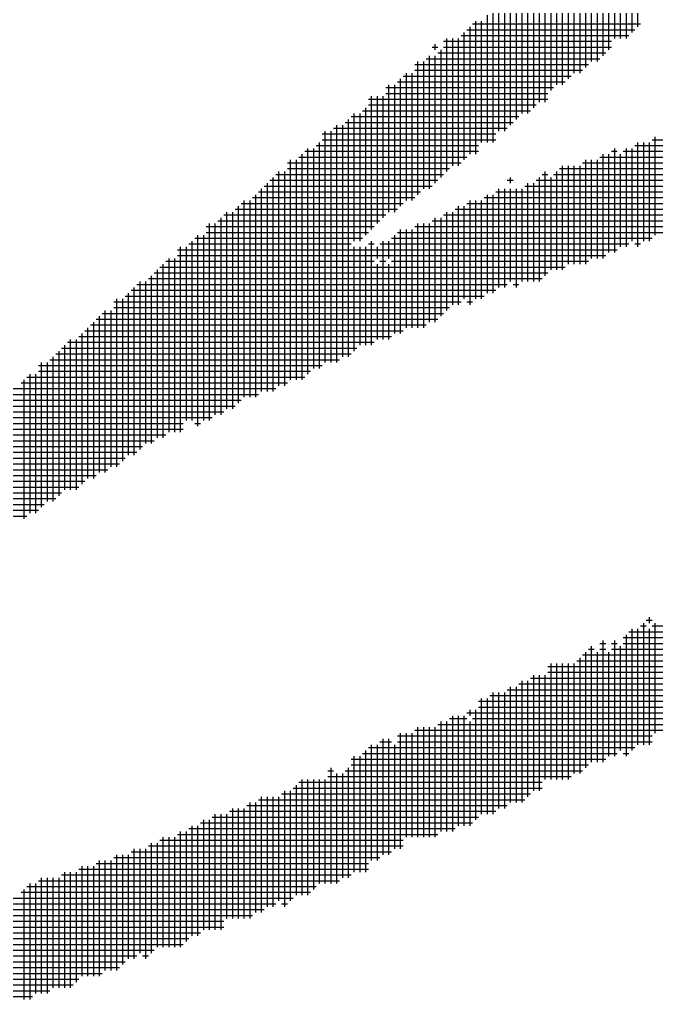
# Model space of a CAD drawing. Header units: feet. Extents: x 0 to 1079770, y 0 to 240000.
# Drawn here: x 971260 to 971602, y 14320 to 14846 of the extents above; entities that cross this region are included whole.
import ezdxf

# ---------------------------------------------------------------- set-up
doc = ezdxf.new("R2010")
doc.units = ezdxf.units.FT
doc.header["$LTSCALE"] = 2200
doc.header["$MEASUREMENT"] = 0
doc.layers.add('CX-MISC', color=2, linetype='CONTINUOUS')

msp = doc.modelspace()

# ---------------------------------------------------------------- linework, layer by layer
at = {"layer": 'CX-MISC'}
for p, q in [((971585.97, 14910.5), (971585.97, 14835.85)), ((971589.08, 14910.5), (971589.08, 14838.96)), ((971592.19, 14913.61), (971592.19, 14842.07)), ((971576.64, 14904.28), (971576.64, 14829.63)), ((971579.75, 14904.28), (971579.75, 14835.85)), ((971582.86, 14904.28), (971582.86, 14835.85)), ((971570.42, 14898.06), (971570.42, 14823.41)), ((971573.53, 14898.06), (971573.53, 14826.52)), ((971561.08, 14888.73), (971561.08, 14817.19)), ((971564.2, 14891.84), (971564.2, 14820.3)), ((971567.31, 14891.84), (971567.31, 14823.41)), ((971554.86, 14885.62), (971554.86, 14814.08)), ((971557.97, 14885.62), (971557.97, 14817.19)), ((971548.64, 14879.4), (971548.64, 14810.97)), ((971551.75, 14879.4), (971551.75, 14810.97)), ((971539.31, 14873.18), (971539.31, 14801.64)), ((971542.42, 14873.18), (971542.42, 14801.64)), ((971545.53, 14876.29), (971545.53, 14807.86)), ((971533.09, 14866.96), (971533.09, 14795.42)), ((971536.2, 14866.96), (971536.2, 14798.53)), ((971529.98, 14863.84), (971529.98, 14795.42)), ((971520.65, 14857.62), (971520.65, 14786.08)), ((971523.76, 14860.73), (971523.76, 14789.2)), ((971526.87, 14857.62), (971526.87, 14792.31)), ((971514.43, 14851.4), (971514.43, 14779.86)), ((971517.54, 14854.51), (971517.54, 14786.08)), ((971511.32, 14848.29), (971511.32, 14779.86)), ((971500.43, 14840.52), (971590.63, 14840.52)), ((971501.99, 14842.07), (971501.99, 14773.64)), ((971503.54, 14843.63), (971593.74, 14843.63)), ((971505.1, 14845.18), (971505.1, 14773.64)), ((971508.21, 14845.18), (971508.21, 14779.86)), ((971489.55, 14835.85), (971489.55, 14764.31)), ((971492.66, 14835.85), (971492.66, 14767.42)), ((971495.77, 14835.85), (971495.77, 14767.42)), ((971497.32, 14837.41), (971587.52, 14837.41)), ((971498.88, 14838.96), (971498.88, 14770.53)), ((971481.77, 14831.19), (971484.88, 14831.19)), ((971483.32, 14832.74), (971483.32, 14829.63)), ((971487.99, 14834.3), (971578.19, 14834.3)), ((971487.99, 14831.19), (971578.19, 14831.19)), ((971478.66, 14824.96), (971571.97, 14824.96)), ((971480.21, 14826.52), (971480.21, 14754.98)), ((971483.32, 14826.52), (971483.32, 14758.09)), ((971484.88, 14828.08), (971575.08, 14828.08)), ((971486.44, 14829.63), (971486.44, 14761.2)), ((971472.44, 14821.85), (971565.75, 14821.85)), ((971473.99, 14823.41), (971473.99, 14751.87)), ((971477.1, 14823.41), (971477.1, 14754.98)), ((971464.66, 14814.08), (971464.66, 14745.65)), ((971466.22, 14815.63), (971556.42, 14815.63)), ((971467.77, 14817.19), (971467.77, 14748.76)), ((971470.88, 14817.19), (971470.88, 14748.76)), ((971472.44, 14818.74), (971562.64, 14818.74)), ((971456.89, 14809.41), (971547.09, 14809.41)), ((971458.44, 14810.97), (971458.44, 14742.54)), ((971461.55, 14810.97), (971461.55, 14742.54)), ((971463.11, 14812.52), (971553.31, 14812.52)), ((971449.11, 14804.75), (971449.11, 14733.21)), ((971452.22, 14804.75), (971452.22, 14736.32)), ((971455.33, 14804.75), (971455.33, 14739.43)), ((971456.89, 14806.3), (971543.98, 14806.3)), ((971446, 14798.53), (971446, 14730.1)), ((971447.56, 14803.19), (971543.98, 14803.19)), ((971447.56, 14800.08), (971537.76, 14800.08)), ((971438.22, 14793.86), (971528.43, 14793.86)), ((971439.78, 14795.42), (971439.78, 14726.99)), ((971442.89, 14795.42), (971442.89, 14726.99)), ((971444.44, 14796.97), (971534.65, 14796.97)), ((971428.89, 14787.64), (971522.2, 14787.64)), ((971430.45, 14789.2), (971430.45, 14661.67)), ((971433.56, 14789.2), (971433.56, 14664.78)), ((971435.11, 14790.75), (971525.32, 14790.75)), ((971436.67, 14792.31), (971436.67, 14664.78)), ((971422.67, 14784.53), (971515.98, 14784.53)), ((971424.23, 14786.08), (971424.23, 14661.67)), ((971427.34, 14786.08), (971427.34, 14661.67)), ((971601.52, 14782.97), (971601.52, 14730.1)), ((971419.56, 14778.31), (971506.65, 14778.31)), ((971421.12, 14779.86), (971421.12, 14658.56)), ((971422.67, 14781.42), (971515.98, 14781.42)), ((971590.63, 14778.31), (971771.04, 14778.31)), ((971592.19, 14779.86), (971592.19, 14723.88)), ((971595.3, 14779.86), (971595.3, 14726.99)), ((971598.41, 14779.86), (971598.41, 14726.99)), ((971599.96, 14781.42), (971792.81, 14781.42)), ((971410.23, 14772.09), (971500.43, 14772.09)), ((971411.79, 14773.64), (971411.79, 14652.34)), ((971413.34, 14775.2), (971506.65, 14775.2)), ((971414.9, 14776.75), (971414.9, 14655.45)), ((971418.01, 14776.75), (971418.01, 14658.56)), ((971571.97, 14772.09), (971743.04, 14772.09)), ((971573.53, 14773.64), (971573.53, 14717.66)), ((971576.64, 14773.64), (971576.64, 14720.77)), ((971578.19, 14775.2), (971581.3, 14775.2)), ((971579.75, 14776.75), (971579.75, 14720.77)), ((971582.86, 14773.64), (971582.86, 14723.88)), ((971584.41, 14775.2), (971761.71, 14775.2)), ((971585.97, 14776.75), (971585.97, 14723.88)), ((971589.08, 14776.75), (971589.08, 14726.99)), ((971404.01, 14768.98), (971497.32, 14768.98)), ((971405.56, 14770.53), (971405.56, 14652.34)), ((971408.68, 14770.53), (971408.68, 14652.34)), ((971551.75, 14767.42), (971551.75, 14711.44)), ((971554.86, 14767.42), (971554.86, 14714.55)), ((971557.97, 14767.42), (971557.97, 14714.55)), ((971561.08, 14767.42), (971561.08, 14714.55)), ((971562.64, 14768.98), (971733.71, 14768.98)), ((971564.2, 14770.53), (971564.2, 14714.55)), ((971567.31, 14770.53), (971567.31, 14717.66)), ((971570.42, 14770.53), (971570.42, 14717.66)), ((971397.79, 14762.76), (971487.99, 14762.76)), ((971399.34, 14764.31), (971399.34, 14649.23)), ((971402.45, 14764.31), (971402.45, 14649.23)), ((971404.01, 14765.87), (971491.1, 14765.87)), ((971540.87, 14762.76), (971543.98, 14762.76)), ((971542.42, 14764.31), (971542.42, 14708.32)), ((971547.09, 14762.76), (971708.83, 14762.76)), ((971548.64, 14764.31), (971548.64, 14711.44)), ((971550.2, 14765.87), (971718.16, 14765.87)), ((971391.57, 14756.54), (971481.77, 14756.54)), ((971393.12, 14758.09), (971393.12, 14646.12)), ((971394.68, 14759.65), (971484.88, 14759.65)), ((971396.23, 14761.2), (971396.23, 14646.12)), ((971522.2, 14759.65), (971525.32, 14759.65)), ((971523.76, 14761.2), (971523.76, 14758.09)), ((971531.54, 14756.54), (971683.95, 14756.54)), ((971533.09, 14758.09), (971533.09, 14705.21)), ((971536.2, 14758.09), (971536.2, 14705.21)), ((971537.76, 14759.65), (971696.39, 14759.65)), ((971539.31, 14761.2), (971539.31, 14705.21)), ((971545.53, 14761.2), (971545.53, 14711.44)), ((971386.9, 14751.87), (971386.9, 14643.01)), ((971388.46, 14753.43), (971475.55, 14753.43)), ((971390.01, 14754.98), (971390.01, 14646.12)), ((971511.32, 14751.87), (971511.32, 14698.99)), ((971514.43, 14751.87), (971514.43, 14698.99)), ((971515.98, 14753.43), (971677.72, 14753.43)), ((971517.54, 14754.98), (971517.54, 14702.1)), ((971520.65, 14754.98), (971520.65, 14702.1)), ((971523.76, 14754.98), (971523.76, 14705.21)), ((971526.87, 14754.98), (971526.87, 14702.1)), ((971529.98, 14754.98), (971529.98, 14705.21)), ((971377.57, 14745.65), (971377.57, 14639.9)), ((971379.13, 14747.2), (971466.22, 14747.2)), ((971380.68, 14748.76), (971380.68, 14643.01)), ((971383.79, 14748.76), (971383.79, 14643.01)), ((971385.35, 14750.32), (971472.44, 14750.32)), ((971495.77, 14745.65), (971495.77, 14692.77)), ((971498.88, 14745.65), (971498.88, 14695.88)), ((971500.43, 14747.2), (971655.95, 14747.2)), ((971501.99, 14748.76), (971501.99, 14692.77)), ((971505.1, 14748.76), (971505.1, 14695.88)), ((971508.21, 14748.76), (971508.21, 14695.88)), ((971509.76, 14750.32), (971665.28, 14750.32)), ((971369.8, 14740.98), (971456.89, 14740.98)), ((971371.35, 14742.54), (971371.35, 14636.79)), ((971374.46, 14742.54), (971374.46, 14636.79)), ((971376.02, 14744.09), (971463.11, 14744.09)), ((971487.99, 14740.98), (971637.29, 14740.98)), ((971489.55, 14742.54), (971489.55, 14689.66)), ((971492.66, 14742.54), (971492.66, 14692.77)), ((971494.21, 14744.09), (971649.73, 14744.09)), ((971362.02, 14736.32), (971362.02, 14630.56)), ((971365.13, 14736.32), (971365.13, 14633.68)), ((971366.68, 14737.87), (971453.78, 14737.87)), ((971368.24, 14739.43), (971368.24, 14633.68)), ((971473.99, 14736.32), (971473.99, 14680.33)), ((971477.1, 14736.32), (971477.1, 14680.33)), ((971480.21, 14736.32), (971480.21, 14683.44)), ((971481.77, 14737.87), (971627.96, 14737.87)), ((971483.32, 14739.43), (971483.32, 14683.44)), ((971486.44, 14739.43), (971486.44, 14686.55)), ((971355.8, 14730.1), (971355.8, 14627.45)), ((971358.91, 14730.1), (971358.91, 14630.56)), ((971360.46, 14734.76), (971450.67, 14734.76)), ((971360.46, 14731.65), (971447.56, 14731.65)), ((971461.55, 14730.1), (971461.55, 14677.22)), ((971463.11, 14731.65), (971609.3, 14731.65)), ((971464.66, 14733.21), (971464.66, 14677.22)), ((971467.77, 14733.21), (971467.77, 14680.33)), ((971470.88, 14733.21), (971470.88, 14680.33)), ((971472.44, 14734.76), (971618.63, 14734.76)), ((971351.13, 14725.43), (971438.22, 14725.43)), ((971352.69, 14726.99), (971352.69, 14630.56)), ((971354.24, 14728.54), (971444.44, 14728.54)), ((971447.56, 14725.43), (971450.67, 14725.43)), ((971449.11, 14726.99), (971449.11, 14671)), ((971453.78, 14725.43), (971587.52, 14725.43)), ((971455.33, 14726.99), (971455.33, 14674.11)), ((971458.44, 14726.99), (971458.44, 14717.66)), ((971460, 14728.54), (971599.96, 14728.54)), ((971590.63, 14725.43), (971593.74, 14725.43)), ((971344.91, 14722.32), (971581.3, 14722.32)), ((971344.91, 14719.21), (971575.08, 14719.21)), ((971346.47, 14723.88), (971346.47, 14624.34)), ((971349.58, 14723.88), (971349.58, 14630.56)), ((971439.78, 14723.88), (971439.78, 14667.89)), ((971442.89, 14723.88), (971442.89, 14671)), ((971446, 14723.88), (971446, 14671)), ((971452.22, 14723.88), (971452.22, 14717.66)), ((971337.14, 14714.55), (971337.14, 14621.23)), ((971338.69, 14716.1), (971450.67, 14716.1)), ((971340.25, 14717.66), (971340.25, 14624.34)), ((971343.36, 14717.66), (971343.36, 14624.34)), ((971452.22, 14714.55), (971452.22, 14674.11)), ((971453.78, 14716.1), (971456.89, 14716.1)), ((971458.44, 14714.55), (971458.44, 14674.11)), ((971460, 14716.1), (971565.75, 14716.1)), ((971332.47, 14709.88), (971543.98, 14709.88)), ((971334.03, 14711.44), (971334.03, 14621.23)), ((971335.58, 14712.99), (971553.31, 14712.99)), ((971323.14, 14703.66), (971522.2, 14703.66)), ((971324.69, 14705.21), (971324.69, 14615.01)), ((971327.8, 14705.21), (971327.8, 14618.12)), ((971329.36, 14706.77), (971540.87, 14706.77)), ((971330.92, 14708.32), (971330.92, 14618.12)), ((971525.32, 14703.66), (971528.43, 14703.66)), ((971318.47, 14698.99), (971318.47, 14611.9)), ((971320.03, 14700.55), (971515.98, 14700.55)), ((971321.58, 14702.1), (971321.58, 14611.9)), ((971310.7, 14694.33), (971497.32, 14694.33)), ((971312.25, 14695.88), (971312.25, 14605.68)), ((971315.36, 14695.88), (971315.36, 14608.79)), ((971316.92, 14697.44), (971509.76, 14697.44)), ((971500.43, 14694.33), (971503.54, 14694.33)), ((971304.48, 14688.11), (971487.99, 14688.11)), ((971306.03, 14689.66), (971306.03, 14602.57)), ((971309.14, 14689.66), (971309.14, 14605.68)), ((971310.7, 14691.22), (971491.1, 14691.22)), ((971299.81, 14683.44), (971299.81, 14599.46)), ((971301.37, 14685), (971484.88, 14685)), ((971302.92, 14686.55), (971302.92, 14602.57)), ((971293.59, 14677.22), (971293.59, 14596.35)), ((971295.15, 14678.78), (971466.22, 14678.78)), ((971296.7, 14680.33), (971296.7, 14599.46)), ((971298.26, 14681.89), (971478.66, 14681.89)), ((971285.81, 14672.56), (971450.67, 14672.56)), ((971287.37, 14674.11), (971287.37, 14593.24)), ((971290.48, 14674.11), (971290.48, 14593.24)), ((971292.04, 14675.67), (971460, 14675.67)), ((971281.15, 14667.89), (971281.15, 14590.13)), ((971282.7, 14669.44), (971441.33, 14669.44)), ((971284.26, 14671), (971284.26, 14593.24)), ((971271.82, 14661.67), (971271.82, 14583.91)), ((971274.93, 14661.67), (971274.93, 14587.02)), ((971276.48, 14663.22), (971432, 14663.22)), ((971278.04, 14664.78), (971278.04, 14587.02)), ((971279.59, 14666.33), (971438.22, 14666.33)), ((971270.26, 14660.11), (971422.67, 14660.11)), ((971270.26, 14657), (971416.45, 14657)), ((971260.93, 14650.78), (971404.01, 14650.78)), ((971262.49, 14652.34), (971262.49, 14577.69)), ((971264.04, 14653.89), (971413.34, 14653.89)), ((971265.6, 14655.45), (971265.6, 14580.8)), ((971268.71, 14655.45), (971268.71, 14580.8)), ((971254.71, 14647.67), (971397.79, 14647.67)), ((971248.49, 14641.45), (971379.13, 14641.45)), ((971254.71, 14644.56), (971388.46, 14644.56)), ((971242.27, 14635.23), (971369.8, 14635.23)), ((971245.38, 14638.34), (971376.02, 14638.34)), ((971239.16, 14632.12), (971363.57, 14632.12)), ((971232.94, 14629.01), (971348.02, 14629.01)), ((971232.94, 14625.9), (971348.02, 14625.9)), ((971354.24, 14629.01), (971357.35, 14629.01)), ((971223.61, 14619.68), (971332.47, 14619.68)), ((971226.72, 14622.79), (971338.69, 14622.79)), ((971217.39, 14616.57), (971326.25, 14616.57)), ((971208.05, 14610.35), (971316.92, 14610.35)), ((971214.28, 14613.46), (971323.14, 14613.46)), ((971201.83, 14604.13), (971307.59, 14604.13)), ((971208.05, 14607.24), (971313.81, 14607.24)), ((971198.72, 14601.02), (971301.37, 14601.02)), ((971189.39, 14594.8), (971292.04, 14594.8)), ((971192.5, 14597.91), (971295.15, 14597.91)), ((971180.06, 14588.57), (971279.59, 14588.57)), ((971183.17, 14591.68), (971282.7, 14591.68)), ((971167.62, 14582.35), (971270.26, 14582.35)), ((971170.73, 14585.46), (971273.37, 14585.46)), ((971161.4, 14579.24), (971264.04, 14579.24)), ((971598.41, 14524.81), (971598.41, 14521.7)), ((971593.74, 14520.15), (971596.85, 14520.15)), ((971595.3, 14521.7), (971595.3, 14456.38)), ((971596.85, 14523.26), (971599.96, 14523.26)), ((971599.96, 14520.15), (971721.27, 14520.15)), ((971601.52, 14521.7), (971601.52, 14462.6)), ((971584.41, 14513.92), (971711.94, 14513.92)), ((971585.97, 14515.48), (971585.97, 14450.16)), ((971587.52, 14517.04), (971711.94, 14517.04)), ((971589.08, 14518.59), (971589.08, 14453.27)), ((971592.19, 14518.59), (971592.19, 14456.38)), ((971598.41, 14518.59), (971598.41, 14456.38)), ((971567.31, 14509.26), (971567.31, 14447.05)), ((971571.97, 14510.81), (971575.08, 14510.81)), ((971573.53, 14512.37), (971573.53, 14447.05)), ((971578.19, 14510.81), (971581.3, 14510.81)), ((971579.75, 14512.37), (971579.75, 14450.16)), ((971582.86, 14509.26), (971582.86, 14453.27)), ((971584.41, 14510.81), (971699.5, 14510.81)), ((971562.64, 14504.59), (971683.95, 14504.59)), ((971564.2, 14506.15), (971564.2, 14443.94)), ((971565.75, 14507.7), (971568.86, 14507.7)), ((971570.42, 14506.15), (971570.42, 14447.05)), ((971571.97, 14507.7), (971575.08, 14507.7)), ((971576.64, 14506.15), (971576.64, 14450.16)), ((971578.19, 14507.7), (971690.17, 14507.7)), ((971543.98, 14498.37), (971668.39, 14498.37)), ((971545.53, 14499.93), (971545.53, 14437.72)), ((971548.64, 14499.93), (971548.64, 14437.72)), ((971551.75, 14499.93), (971551.75, 14437.72)), ((971554.86, 14499.93), (971554.86, 14437.72)), ((971557.97, 14499.93), (971557.97, 14440.83)), ((971559.53, 14501.48), (971683.95, 14501.48)), ((971561.08, 14503.04), (971561.08, 14440.83)), ((971536.2, 14493.71), (971536.2, 14431.5)), ((971539.31, 14493.71), (971539.31, 14431.5)), ((971542.42, 14493.71), (971542.42, 14437.72)), ((971543.98, 14495.26), (971668.39, 14495.26)), ((971528.43, 14489.04), (971652.84, 14489.04)), ((971529.98, 14490.6), (971529.98, 14425.28)), ((971533.09, 14490.6), (971533.09, 14428.39)), ((971534.65, 14492.15), (971655.95, 14492.15)), ((971512.87, 14482.82), (971646.62, 14482.82)), ((971514.43, 14484.38), (971514.43, 14419.06)), ((971517.54, 14484.38), (971517.54, 14422.17)), ((971520.65, 14484.38), (971520.65, 14422.17)), ((971522.2, 14485.93), (971649.73, 14485.93)), ((971523.76, 14487.49), (971523.76, 14425.28)), ((971526.87, 14487.49), (971526.87, 14425.28)), ((971506.65, 14479.71), (971640.4, 14479.71)), ((971508.21, 14481.27), (971508.21, 14419.06)), ((971511.32, 14481.27), (971511.32, 14419.06)), ((971492.66, 14471.93), (971492.66, 14409.73)), ((971495.77, 14471.93), (971495.77, 14412.84)), ((971498.88, 14471.93), (971498.88, 14412.84)), ((971500.43, 14473.49), (971627.96, 14473.49)), ((971501.99, 14475.04), (971501.99, 14471.93)), ((971505.1, 14475.04), (971505.1, 14415.95)), ((971506.65, 14476.6), (971634.18, 14476.6)), ((971484.88, 14467.27), (971615.52, 14467.27)), ((971486.44, 14468.82), (971486.44, 14409.73)), ((971489.55, 14468.82), (971489.55, 14409.73)), ((971491.1, 14470.38), (971500.43, 14470.38)), ((971501.99, 14468.82), (971501.99, 14412.84)), ((971503.54, 14470.38), (971624.85, 14470.38)), ((971464.66, 14462.6), (971464.66, 14400.4)), ((971467.77, 14462.6), (971467.77, 14406.62)), ((971470.88, 14462.6), (971470.88, 14406.62)), ((971472.44, 14464.16), (971609.3, 14464.16)), ((971473.99, 14465.71), (971473.99, 14406.62)), ((971477.1, 14465.71), (971477.1, 14406.62)), ((971480.21, 14465.71), (971480.21, 14406.62)), ((971483.32, 14465.71), (971483.32, 14406.62)), ((971449.11, 14456.38), (971449.11, 14394.17)), ((971452.22, 14456.38), (971452.22, 14394.17)), ((971453.78, 14457.94), (971460, 14457.94)), ((971455.33, 14459.49), (971455.33, 14397.28)), ((971458.44, 14459.49), (971458.44, 14397.28)), ((971461.55, 14456.38), (971461.55, 14400.4)), ((971463.11, 14461.05), (971599.96, 14461.05)), ((971463.11, 14457.94), (971599.96, 14457.94)), ((971444.44, 14451.72), (971581.3, 14451.72)), ((971446, 14453.27), (971446, 14387.95)), ((971447.56, 14454.83), (971590.63, 14454.83)), ((971584.41, 14451.72), (971587.52, 14451.72)), ((971438.22, 14448.61), (971575.08, 14448.61)), ((971438.22, 14445.5), (971565.75, 14445.5)), ((971439.78, 14450.16), (971439.78, 14387.95)), ((971442.89, 14450.16), (971442.89, 14387.95)), ((971425.78, 14442.39), (971428.89, 14442.39)), ((971427.34, 14443.94), (971427.34, 14381.73)), ((971430.45, 14440.83), (971430.45, 14381.73)), ((971433.56, 14440.83), (971433.56, 14384.84)), ((971435.11, 14442.39), (971562.64, 14442.39)), ((971436.67, 14443.94), (971436.67, 14384.84)), ((971410.23, 14436.16), (971540.87, 14436.16)), ((971411.79, 14437.72), (971411.79, 14375.51)), ((971414.9, 14437.72), (971414.9, 14375.51)), ((971418.01, 14437.72), (971418.01, 14378.62)), ((971421.12, 14437.72), (971421.12, 14381.73)), ((971424.23, 14437.72), (971424.23, 14381.73)), ((971425.78, 14439.28), (971556.42, 14439.28)), ((971400.9, 14429.94), (971534.65, 14429.94)), ((971402.45, 14431.5), (971402.45, 14369.29)), ((971405.56, 14431.5), (971405.56, 14372.4)), ((971407.12, 14433.05), (971540.87, 14433.05)), ((971408.68, 14434.61), (971408.68, 14375.51)), ((971383.79, 14425.28), (971383.79, 14363.07)), ((971386.9, 14425.28), (971386.9, 14366.18)), ((971388.46, 14426.83), (971531.54, 14426.83)), ((971390.01, 14428.39), (971390.01, 14366.18)), ((971393.12, 14428.39), (971393.12, 14369.29)), ((971396.23, 14428.39), (971396.23, 14369.29)), ((971399.34, 14428.39), (971399.34, 14372.4)), ((971372.91, 14420.61), (971515.98, 14420.61)), ((971374.46, 14422.17), (971374.46, 14363.07)), ((971377.57, 14422.17), (971377.57, 14363.07)), ((971380.68, 14422.17), (971380.68, 14363.07)), ((971382.24, 14423.72), (971522.2, 14423.72)), ((971357.35, 14414.39), (971503.54, 14414.39)), ((971358.91, 14415.95), (971358.91, 14356.85)), ((971362.02, 14415.95), (971362.02, 14356.85)), ((971363.57, 14417.5), (971506.65, 14417.5)), ((971365.13, 14419.06), (971365.13, 14356.85)), ((971368.24, 14419.06), (971368.24, 14356.85)), ((971371.35, 14419.06), (971371.35, 14363.07)), ((971346.47, 14409.73), (971346.47, 14347.52)), ((971349.58, 14409.73), (971349.58, 14350.63)), ((971351.13, 14411.28), (971494.21, 14411.28)), ((971352.69, 14412.84), (971352.69, 14353.74)), ((971355.8, 14412.84), (971355.8, 14353.74)), ((971330.92, 14403.51), (971330.92, 14344.41)), ((971334.03, 14403.51), (971334.03, 14347.52)), ((971335.58, 14405.06), (971466.22, 14405.06)), ((971337.14, 14406.62), (971337.14, 14347.52)), ((971340.25, 14406.62), (971340.25, 14347.52)), ((971343.36, 14406.62), (971343.36, 14347.52)), ((971344.91, 14408.17), (971484.88, 14408.17)), ((971320.03, 14398.84), (971460, 14398.84)), ((971321.58, 14400.4), (971321.58, 14341.3)), ((971324.69, 14400.4), (971324.69, 14344.41)), ((971327.8, 14400.4), (971327.8, 14341.3)), ((971329.36, 14401.95), (971466.22, 14401.95)), ((971302.92, 14394.17), (971302.92, 14331.97)), ((971306.03, 14394.17), (971306.03, 14335.08)), ((971309.14, 14394.17), (971309.14, 14335.08)), ((971310.7, 14395.73), (971453.78, 14395.73)), ((971312.25, 14397.28), (971312.25, 14335.08)), ((971315.36, 14397.28), (971315.36, 14338.19)), ((971318.47, 14397.28), (971318.47, 14341.3)), ((971284.26, 14387.95), (971284.26, 14325.75)), ((971287.37, 14387.95), (971287.37, 14325.75)), ((971290.48, 14387.95), (971290.48, 14328.86)), ((971292.04, 14389.51), (971447.56, 14389.51)), ((971293.59, 14391.06), (971293.59, 14331.97)), ((971296.7, 14391.06), (971296.7, 14331.97)), ((971299.81, 14391.06), (971299.81, 14331.97)), ((971301.37, 14392.62), (971447.56, 14392.62)), ((971270.26, 14383.29), (971432, 14383.29)), ((971271.82, 14384.84), (971271.82, 14322.64)), ((971274.93, 14384.84), (971274.93, 14322.64)), ((971278.04, 14384.84), (971278.04, 14325.75)), ((971281.15, 14384.84), (971281.15, 14325.75)), ((971282.7, 14386.4), (971438.22, 14386.4)), ((971260.93, 14377.07), (971416.45, 14377.07)), ((971262.49, 14378.62), (971262.49, 14319.52)), ((971264.04, 14380.18), (971419.56, 14380.18)), ((971265.6, 14381.73), (971265.6, 14319.52)), ((971268.71, 14381.73), (971268.71, 14322.64)), ((971248.49, 14373.96), (971407.12, 14373.96)), ((971226.72, 14367.74), (971391.57, 14367.74)), ((971245.38, 14370.85), (971397.79, 14370.85)), ((971400.9, 14370.85), (971404.01, 14370.85)), ((971204.94, 14361.52), (971369.8, 14361.52)), ((971217.39, 14364.63), (971385.35, 14364.63)), ((971189.39, 14358.4), (971369.8, 14358.4)), ((971139.63, 14352.18), (971351.13, 14352.18)), ((971170.73, 14355.29), (971357.35, 14355.29)), ((970949.89, 14349.07), (971348.02, 14349.07)), ((970949.89, 14345.96), (971332.47, 14345.96)), ((970946.78, 14342.85), (971323.14, 14342.85)), ((971326.25, 14342.85), (971329.36, 14342.85)), ((970940.56, 14336.63), (971313.81, 14336.63)), ((970943.67, 14339.74), (971316.92, 14339.74)), ((971021.43, 14333.52), (971304.48, 14333.52)), ((971024.54, 14330.41), (971292.04, 14330.41)), ((971027.65, 14327.3), (971288.92, 14327.3)), ((971033.87, 14324.19), (971276.48, 14324.19)), ((971036.98, 14321.08), (971267.15, 14321.08))]:
    msp.add_line(p, q, dxfattribs=at)

doc.saveas('drawing.dxf')
